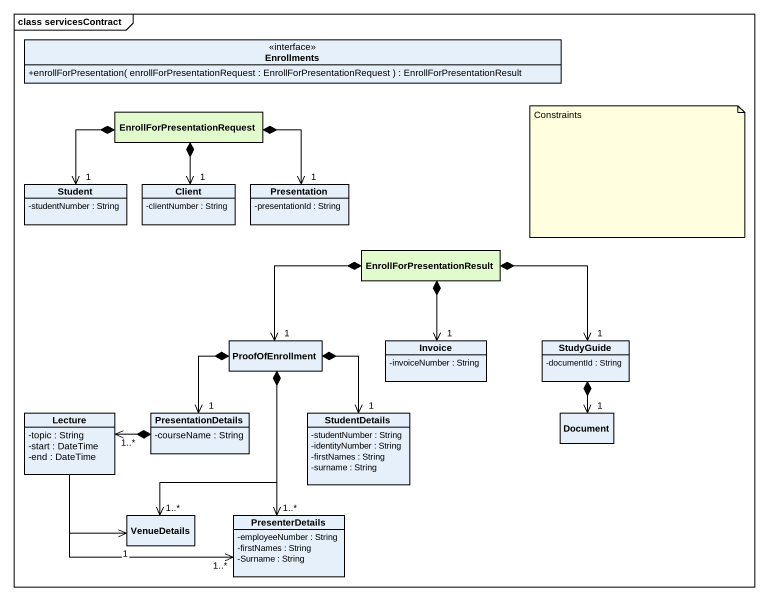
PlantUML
@startuml
mainframe class servicesContract
hide circle
hide empty members
skinparam classAttributeIconSize 0
interface Enrollments {
  +enrollForPresentation( enrollForPresentationRequest : EnrollForPresentationRequest ) : EnrollForPresentationResult
}
class EnrollForPresentationRequest #E1FBCD
class Student {
  -studentNumber : String
}
class Client {
  -clientNumber : String
}
class Presentation {
  -presentationId : String
}
class EnrollForPresentationResult #E1FBCD
class ProofOfEnrollment
class Invoice {
  -invoiceNumber : String
}
class StudyGuide {
  -documentId : String
}
class Lecture {
  -topic : String
  -start : DateTime
  -end : DateTime
}
class PresentationDetails {
  -courseName : String
}
class StudentDetails {
  -studentNumber : String
  -identityNumber : String
  -firstNames : String
  -surname : String
}
class Document
class VenueDetails
class PresenterDetails {
  -employeeNumber : String
  -firstNames : String
  -Surname : String
}
EnrollForPresentationRequest *--> "1" Student
EnrollForPresentationRequest *--> "1" Client
EnrollForPresentationRequest *--> "1" Presentation
EnrollForPresentationResult *-left-> "1" ProofOfEnrollment
EnrollForPresentationResult *--> "1" Invoice
EnrollForPresentationResult *--> "1" StudyGuide
ProofOfEnrollment *--> "1" PresentationDetails
ProofOfEnrollment *--> "1" StudentDetails
ProofOfEnrollment *--> "1..*" VenueDetails
ProofOfEnrollment *--> "1..*" PresenterDetails
StudyGuide *--> "1" Document
Lecture --> "1" VenueDetails
Lecture -right-> "1..*" PresenterDetails
PresentationDetails *-left-> "1..*" Lecture
note as N1
  Constraints
end note
@enduml
